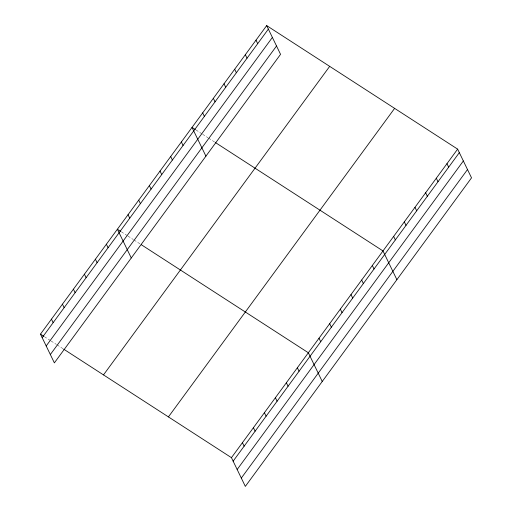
<?xml version="1.0" encoding="UTF-8"?>
<svg xmlns="http://www.w3.org/2000/svg" width="512" height="512" viewBox="0 0 512 512"><rect width="100%" height="100%" fill="white"/><g stroke="black" fill="none" stroke-linecap="round" stroke-linejoin="round"><path stroke-width="0.38" stroke-dasharray="2.56 1.92" d="M196.006 129.99L201.971 133.856M202.637 134.285L207.942 137.715M208.608 138.144L214.579 142.01M121.363 231.814L127.328 235.674M127.994 236.102L133.299 239.533M133.965 239.962L139.936 243.827M44.454 336.717L50.426 340.576M51.091 341.005L56.397 344.442M57.062 344.87L63.027 348.73"/><path stroke-width="0.77" d="M266.669 25.6L280.557 54.33L54.368 362.874L40.474 334.144L266.669 25.6L457.632 149.126L471.526 177.856L245.331 486.4L231.443 457.67L63.693 349.158M42.17 337.651L268.365 29.107M46.195 345.971L272.384 37.434M50.342 354.547L276.531 46.01M103.494 374.906L329.683 66.362M168.422 416.902L394.618 108.365M231.443 457.67L457.632 149.126M233.139 461.178L459.334 152.634M237.165 469.504L463.354 160.96M241.312 478.074L467.501 169.536M195.341 129.562L192.026 127.418L205.914 156.147M215.238 142.438L382.995 250.944L396.883 279.68M120.698 231.386L117.382 229.235L131.27 257.971M141.261 244.685L308.352 352.762L322.24 381.498M40.474 334.144L43.795 336.288M446.97 163.674L448.666 167.181M436.307 178.221L438.003 181.728M425.645 192.762L427.341 196.275M414.982 207.309L416.678 210.816M404.32 221.856L406.016 225.363M393.658 236.403L395.354 239.91M372.326 265.491L374.022 268.998M256 40.147L257.702 43.654M361.664 280.038L363.36 283.546M245.338 54.688L247.034 58.202M351.002 294.586L352.698 298.093M234.675 69.235L236.371 72.749M340.339 309.126L342.035 312.64M224.013 83.782L225.709 87.29M329.677 323.674L331.373 327.181M213.35 98.33L215.046 101.837M319.014 338.221L320.71 341.728M202.688 112.87L204.384 116.384M297.363 367.75L299.059 371.258M181.363 141.965L183.059 145.472M286.374 382.739L288.07 386.246M170.694 156.512L172.39 160.019M275.392 397.722L277.088 401.235M160.032 171.053L161.728 174.566M264.403 412.71L266.099 416.218M149.37 185.6L151.066 189.107M253.414 427.699L255.117 431.206M138.707 200.147L140.403 203.654M242.432 442.682L244.128 446.189M128.045 214.694L129.741 218.202M106.394 244.224L108.09 247.731M95.405 259.213L97.107 262.72M84.422 274.195L86.118 277.702M73.434 289.184L75.13 292.691M62.451 304.166L64.147 307.68M51.462 319.155L53.158 322.662"/></g></svg>
